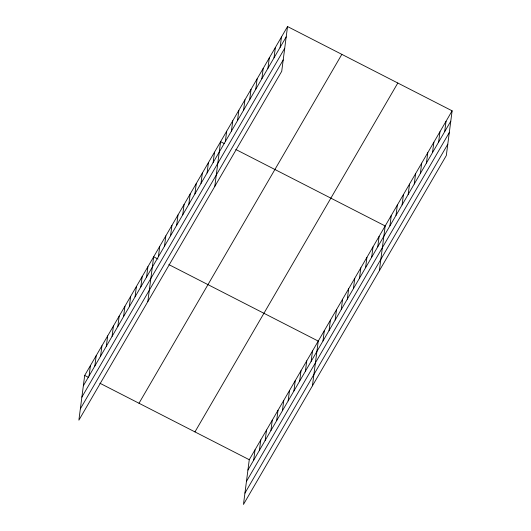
<?xml version="1.0" encoding="UTF-8"?>
<svg xmlns="http://www.w3.org/2000/svg" width="531" height="531" viewBox="0 0 531 531"><rect width="100%" height="100%" fill="white"/><g stroke="black" fill="none" stroke-linecap="round" stroke-linejoin="round"><path stroke-width="0.8" d="M287.536 26.55L84.688 375.444L78.88 420.174L281.729 71.28L287.536 26.55L452.12 110.826L446.312 155.556L243.463 504.45L249.271 459.72L452.12 110.826M89.089 375.908L90.436 365.554M94.837 366.025L96.184 355.67M100.585 356.135L101.932 345.787M106.333 346.252L107.674 335.897M112.081 336.369L113.422 326.014M117.829 326.479L119.17 316.131M123.577 316.595L124.918 306.248M129.325 306.712L130.666 296.358M135.066 296.822L136.414 286.474M140.815 286.939L142.162 276.591M146.563 277.056L147.91 266.701M147.844 301.548L153.658 256.818L157.999 259.042M158.397 256.705L159.738 246.351M164.484 246.238L165.825 235.883M170.57 235.771L171.911 225.416M176.65 225.303L177.998 214.949M182.737 214.836L184.084 204.481M188.824 204.369L190.171 194.021M194.91 193.901L196.258 183.553M200.997 183.434L202.338 173.086M207.083 172.967L208.424 162.619M213.163 162.499L214.511 152.151M214.79 186.414L220.597 141.684L224.215 143.536M225.336 141.571L226.684 131.217M231.423 131.104L232.77 120.749M237.51 120.637L238.85 110.282M243.596 110.169L244.937 99.815M249.676 99.702L251.024 89.347M255.763 89.235L257.11 78.887M261.849 78.767L263.197 68.419M267.936 68.3L269.283 57.952M274.023 57.833L275.363 47.485M280.109 47.365L281.45 37.017M253.679 460.185L255.019 449.837M259.42 450.301L260.767 439.947M265.168 440.418L266.516 430.064M270.916 430.528L272.264 420.18M276.664 420.645L278.012 410.29M282.412 410.762L283.76 400.407M288.16 400.872L289.508 390.524M293.909 390.989L295.249 380.634M299.657 381.105L300.997 370.751M305.405 371.215L306.745 360.868M311.153 361.332L312.493 350.984M312.434 385.825L318.242 341.094L168.865 264.604M322.981 340.982L324.328 330.627M329.067 330.514L330.415 320.16M335.154 320.047L336.501 309.692M341.241 309.58L342.581 299.232M347.327 299.112L348.668 288.764M353.407 288.645L354.754 278.297M359.494 278.178L360.841 267.83M365.58 267.71L366.928 257.362M371.667 257.25L373.014 246.895M377.753 246.782L379.094 236.428M379.373 270.691L385.181 225.96L235.804 149.47M389.92 225.848L391.267 215.493M396.007 215.38L397.354 205.026M402.093 204.913L403.441 194.558M408.18 194.446L409.527 184.098M414.266 183.978L415.607 173.63M420.353 173.511L421.694 163.163M426.439 163.044L427.78 152.696M432.519 152.576L433.867 142.228M438.606 142.116L439.953 131.761M444.693 131.648L446.04 121.294M83.34 385.791L286.189 36.904M81.867 397.135L284.716 48.248M80.354 408.83L283.202 59.937M139.003 403.255L341.851 54.361M194.957 431.909L397.812 83.015M247.931 470.068L450.779 121.181M246.457 481.418L449.306 132.524M244.937 493.107L447.786 144.213M84.688 375.444L88.305 377.295M99.894 383.229L249.271 459.72"/></g></svg>
